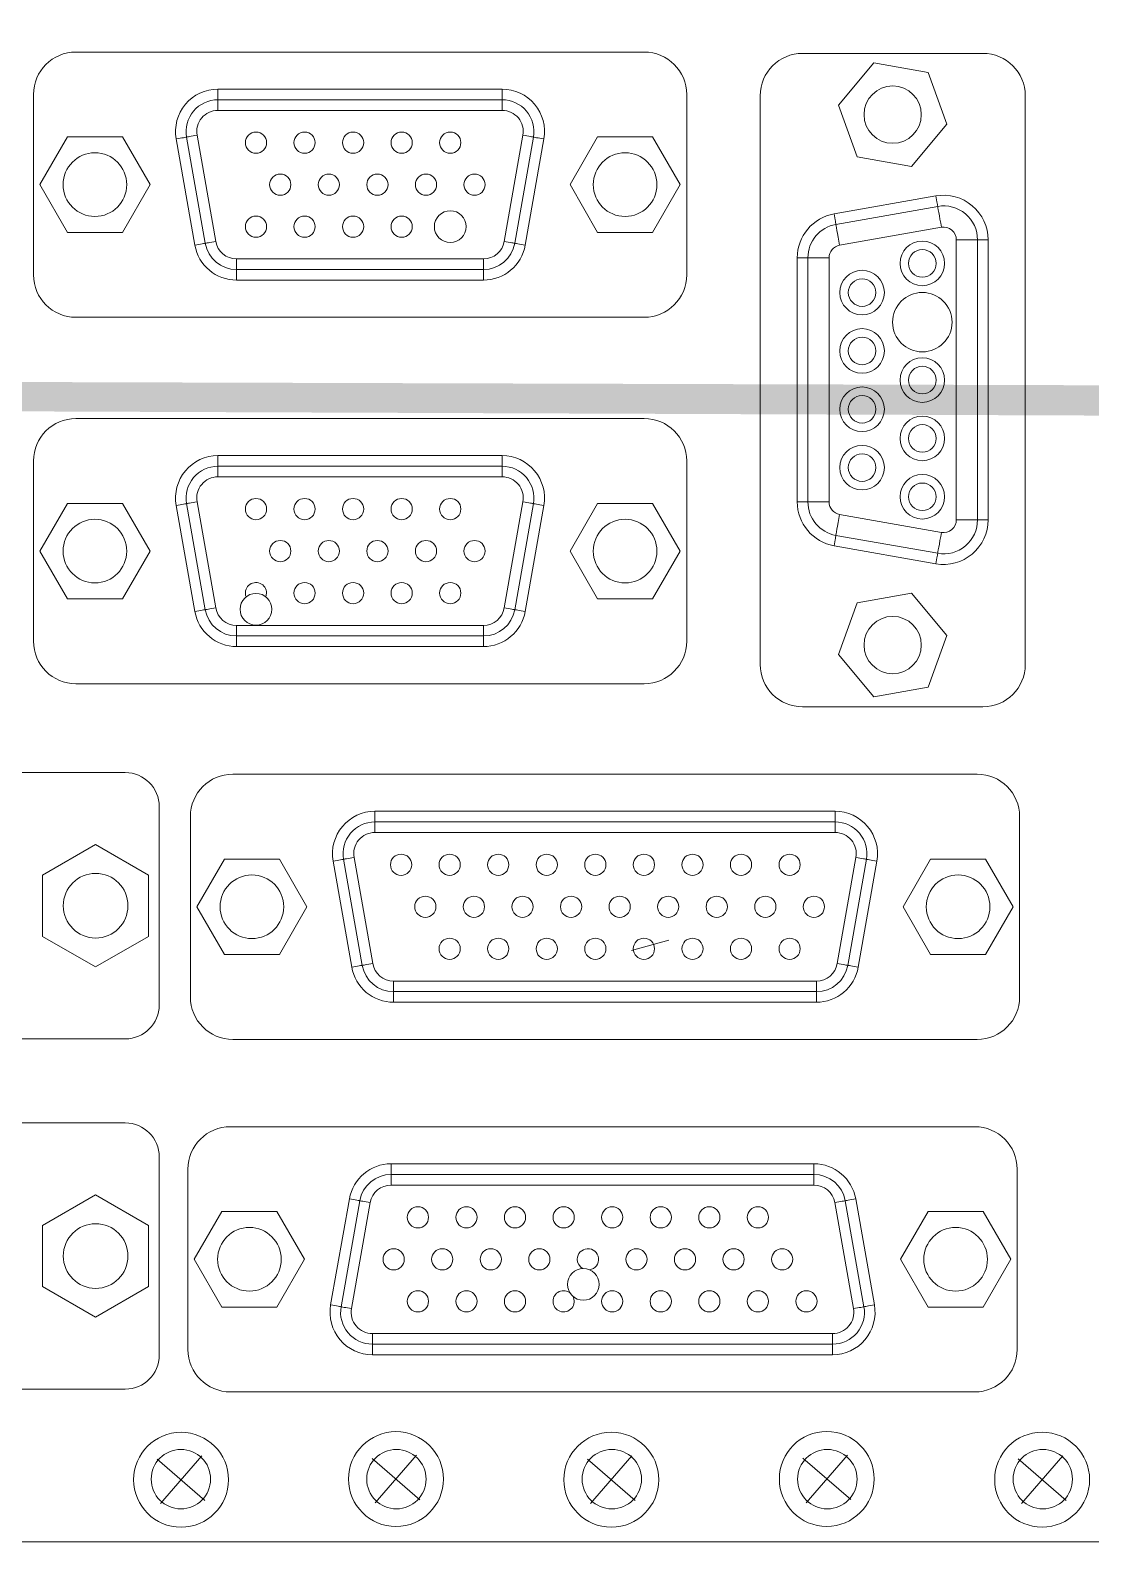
# Model space of a CAD drawing. Extents: x -194 to 239, y -574 to -265.
# Drawn here: x -120.65 to -104.74, y -456.59 to -433.92 of the extents above; entities that cross this region are included whole.
import ezdxf

# ---------------------------------------------------------------- set-up
doc = ezdxf.new("R2010")
doc.units = 0
doc.header["$LTSCALE"] = 0.5
doc.layers.get('0').update_dxf_attribs({"linetype": 'CONTINUOUS'})

msp = doc.modelspace()

# ---------------------------------------------------------------- hatches: boundary and pattern name
at = {"lineweight": 5}
msp.add_hatch(color=256, dxfattribs=at).paths.add_polyline_path([(-129.16358, -426.03865), (-128.79297, -426.03293), (-128.79986, -439.17268), (-81.5084, -439.31571), (-81.48563, -425.30479), (-80.89539, -425.55191), (-80.96045, -439.79189), (-129.1659, -439.60472)])

# ---------------------------------------------------------------- linework, layer by layer
at = {"color": 7, "linetype": 'Continuous', "lineweight": 5}
for p, q in [((-111.43947, -434.24794), (-119.96768, -434.24794)), ((-106.3592, -434.26766), (-109.06404, -434.26766)), ((-107.99438, -434.40984), (-108.5258, -435.04317)), ((-107.18019, -434.5534), (-107.99438, -434.40984)), ((-106.89743, -435.3303), (-107.18019, -434.5534)), ((-117.83664, -434.80481), (-113.57254, -434.80481)), ((-117.83664, -434.96391), (-117.83664, -434.80481)), ((-113.57254, -434.96391), (-113.57254, -434.80481)), ((-120.60411, -434.88436), (-120.60411, -437.5892)), ((-117.83664, -434.96391), (-117.83664, -435.12303)), ((-117.83664, -434.96391), (-113.57254, -434.96391)), ((-113.57254, -435.12303), (-113.57254, -434.96391)), ((-110.80303, -437.5892), (-110.80303, -434.88436)), ((-109.70046, -443.43232), (-109.70046, -434.90409)), ((-108.5258, -435.04317), (-108.24304, -435.82007)), ((-105.72275, -434.90409), (-105.72275, -443.43232)), ((-113.57254, -435.12303), (-117.83664, -435.12303)), ((-118.15003, -435.49651), (-117.86947, -437.08759)), ((-113.53971, -437.08759), (-113.25915, -435.49651)), ((-107.42885, -435.96363), (-106.89743, -435.3303)), ((-120.09567, -435.52081), (-120.50906, -436.23678)), ((-119.26893, -435.52081), (-120.09567, -435.52081)), ((-118.85556, -436.23678), (-119.26893, -435.52081)), ((-118.18287, -437.14285), (-118.46341, -435.55176)), ((-118.02616, -437.11521), (-118.30672, -435.52413)), ((-113.10246, -435.52413), (-113.383, -437.11521)), ((-112.94577, -435.55176), (-113.22632, -437.14285)), ((-112.14025, -435.52081), (-112.55362, -436.23678)), ((-111.31351, -435.52081), (-112.14025, -435.52081)), ((-110.90012, -436.23678), (-111.31351, -435.52081)), ((-108.24304, -435.82007), (-107.42885, -435.96363)), ((-120.50906, -436.23678), (-120.09567, -436.95277)), ((-119.26893, -436.95277), (-118.85556, -436.23678)), ((-112.55362, -436.23678), (-112.14025, -436.95277)), ((-111.31351, -436.95277), (-110.90012, -436.23678)), ((-108.59137, -436.67544), (-107.06394, -436.4061)), ((-108.56376, -436.83212), (-107.03631, -436.56281)), ((-120.09567, -436.95277), (-119.26893, -436.95277)), ((-112.14025, -436.95277), (-111.31351, -436.95277)), ((-106.98106, -436.87619), (-108.50849, -437.14552)), ((-106.75696, -437.06421), (-106.43875, -437.06421)), ((-106.75696, -441.26469), (-106.75696, -437.06421)), ((-106.43875, -437.06421), (-106.27963, -437.06421)), ((-106.43875, -437.06421), (-106.43875, -441.26469)), ((-106.27963, -437.06421), (-106.27963, -441.26469)), ((-117.5561, -437.50965), (-117.5561, -437.35056)), ((-117.5561, -437.35056), (-113.85309, -437.35056)), ((-117.5561, -437.66877), (-117.5561, -437.50965)), ((-113.85309, -437.50965), (-117.5561, -437.50965)), ((-113.85309, -437.35056), (-113.85309, -437.50965)), ((-113.85309, -437.66877), (-113.85309, -437.50965)), ((-109.14358, -437.33354), (-108.98449, -437.33354)), ((-109.14358, -440.99535), (-109.14358, -437.33354)), ((-108.98449, -437.33354), (-108.66627, -437.33354)), ((-108.98449, -440.99535), (-108.98449, -437.33354)), ((-108.66627, -437.33354), (-108.66627, -440.99535)), ((-113.85309, -437.66877), (-117.5561, -437.66877)), ((-119.96768, -438.22565), (-111.43947, -438.22565)), ((-111.43947, -439.74418), (-119.96768, -439.74418)), ((-120.60411, -440.38061), (-120.60411, -443.08546)), ((-117.83664, -440.30106), (-113.57254, -440.30106)), ((-117.83664, -440.46015), (-117.83664, -440.30106)), ((-117.83664, -440.46015), (-117.83664, -440.61927)), ((-117.83664, -440.46015), (-113.57254, -440.46015)), ((-113.57254, -440.46015), (-113.57254, -440.30106)), ((-113.57254, -440.61927), (-113.57254, -440.46015)), ((-110.80303, -443.08546), (-110.80303, -440.38061)), ((-113.57254, -440.61927), (-117.83664, -440.61927)), ((-120.09567, -441.01705), (-120.50906, -441.73303)), ((-119.26893, -441.01705), (-120.09567, -441.01705)), ((-118.85556, -441.73303), (-119.26893, -441.01705)), ((-118.18287, -442.63909), (-118.46341, -441.04801)), ((-118.02616, -442.61145), (-118.30672, -441.02037)), ((-118.15003, -440.99275), (-117.86947, -442.58384)), ((-113.53971, -442.58384), (-113.25915, -440.99275)), ((-113.10246, -441.02037), (-113.383, -442.61145)), ((-112.94577, -441.04801), (-113.22632, -442.63909)), ((-112.14025, -441.01705), (-112.55362, -441.73303)), ((-111.31351, -441.01705), (-112.14025, -441.01705)), ((-110.90012, -441.73303), (-111.31351, -441.01705)), ((-109.14358, -440.99535), (-108.98449, -440.99535)), ((-108.98449, -440.99535), (-108.66627, -440.99535)), ((-108.50849, -441.18337), (-106.98106, -441.45271)), ((-106.75696, -441.26469), (-106.43875, -441.26469)), ((-106.43875, -441.26469), (-106.27963, -441.26469)), ((-107.03631, -441.76609), (-108.56376, -441.49677)), ((-120.50906, -441.73303), (-120.09567, -442.44902)), ((-119.26893, -442.44902), (-118.85556, -441.73303)), ((-112.55362, -441.73303), (-112.14025, -442.44902)), ((-111.31351, -442.44902), (-110.90012, -441.73303)), ((-107.06394, -441.92279), (-108.59137, -441.65346)), ((-120.09567, -442.44902), (-119.26893, -442.44902)), ((-112.14025, -442.44902), (-111.31351, -442.44902)), ((-108.24304, -442.50882), (-108.5258, -443.28572)), ((-107.42885, -442.36526), (-108.24304, -442.50882)), ((-106.89743, -442.99859), (-107.42885, -442.36526)), ((-117.5561, -443.0059), (-117.5561, -442.8468)), ((-117.5561, -442.8468), (-113.85309, -442.8468)), ((-113.85309, -442.8468), (-113.85309, -443.0059)), ((-117.5561, -443.16501), (-117.5561, -443.0059)), ((-113.85309, -443.0059), (-117.5561, -443.0059)), ((-113.85309, -443.16501), (-117.5561, -443.16501)), ((-113.85309, -443.16501), (-113.85309, -443.0059)), ((-107.18019, -443.77549), (-106.89743, -442.99859)), ((-108.5258, -443.28572), (-107.99438, -443.91905)), ((-119.96768, -443.72189), (-111.43947, -443.72189)), ((-107.99438, -443.91905), (-107.18019, -443.77549)), ((-109.06404, -444.06874), (-106.3592, -444.06874)), ((-135.08518, -445.05542), (-119.2269, -445.05542)), ((-106.44383, -445.07877), (-117.61326, -445.07877)), ((-118.71769, -445.56461), (-118.71769, -448.53905)), ((-115.4812, -445.63564), (-108.5759, -445.63564)), ((-115.4812, -445.63564), (-115.4812, -445.79476)), ((-108.5759, -445.63564), (-108.5759, -445.79476)), ((-118.24969, -445.71519), (-118.24969, -448.42005)), ((-115.4812, -445.79476), (-115.4812, -445.95386)), ((-115.4812, -445.79476), (-108.5759, -445.79476)), ((-108.5759, -445.79476), (-108.5759, -445.95386)), ((-105.8074, -448.42005), (-105.8074, -445.71519)), ((-119.67145, -446.13323), (-120.46699, -446.59254)), ((-118.87591, -446.59254), (-119.67145, -446.13323)), ((-108.5759, -445.95386), (-115.4812, -445.95386)), ((-117.74023, -446.35164), (-118.15362, -447.06763)), ((-116.91349, -446.35164), (-117.74023, -446.35164)), ((-116.50011, -447.06763), (-116.91349, -446.35164)), ((-115.67072, -447.94606), (-115.95128, -446.35498)), ((-115.79459, -446.32734), (-115.51403, -447.91843)), ((-108.54306, -447.91843), (-108.2625, -446.32734)), ((-108.10581, -446.35498), (-108.38637, -447.94606)), ((-107.1436, -446.35164), (-107.55698, -447.06763)), ((-106.31686, -446.35164), (-107.1436, -446.35164)), ((-105.90347, -447.06763), (-106.31686, -446.35164)), ((-120.46699, -446.59254), (-120.46699, -447.51114)), ((-118.87591, -447.51114), (-118.87591, -446.59254)), ((-115.82742, -447.97368), (-116.10797, -446.38259)), ((-107.94912, -446.38259), (-108.22967, -447.97368)), ((-118.15362, -447.06763), (-117.74023, -447.78361)), ((-116.91349, -447.78361), (-116.50011, -447.06763)), ((-107.55698, -447.06763), (-107.1436, -447.78361)), ((-106.31686, -447.78361), (-105.90347, -447.06763)), ((-120.46699, -447.51114), (-119.67145, -447.97045)), ((-119.67145, -447.97045), (-118.87591, -447.51114)), ((-117.74023, -447.78361), (-116.91349, -447.78361)), ((-107.1436, -447.78361), (-106.31686, -447.78361)), ((-115.20065, -448.18139), (-115.20065, -448.34048)), ((-115.20065, -448.18139), (-108.85644, -448.18139)), ((-108.85644, -448.18139), (-108.85644, -448.34048)), ((-115.20065, -448.34048), (-115.20065, -448.4996)), ((-108.85644, -448.34048), (-115.20065, -448.34048)), ((-108.85644, -448.34048), (-108.85644, -448.4996)), ((-108.85644, -448.4996), (-115.20065, -448.4996)), ((-119.2269, -449.04826), (-135.08518, -449.04826)), ((-117.61326, -449.05648), (-106.44383, -449.05648)), ((-135.08518, -450.30917), (-119.2269, -450.30917)), ((-106.48076, -450.36563), (-117.65017, -450.36563)), ((-118.71769, -450.81838), (-118.71769, -453.79282)), ((-118.2866, -451.00206), (-118.2866, -453.7069)), ((-115.23756, -450.92251), (-108.89335, -450.92251)), ((-115.23756, -451.08161), (-115.23756, -450.92251)), ((-115.23756, -451.24072), (-115.23756, -451.08161)), ((-115.23756, -451.08161), (-108.89335, -451.08161)), ((-108.89335, -451.08161), (-108.89335, -450.92251)), ((-108.89335, -451.24072), (-108.89335, -451.08161)), ((-105.84431, -453.7069), (-105.84431, -451.00206)), ((-108.89335, -451.24072), (-115.23756, -451.24072)), ((-119.67145, -451.387), (-120.46699, -451.84629)), ((-118.87591, -451.84629), (-119.67145, -451.387)), ((-116.14488, -453.03952), (-115.86433, -451.44843)), ((-115.98819, -453.06713), (-115.70765, -451.47605)), ((-115.55094, -451.50368), (-115.8315, -453.09477)), ((-108.29943, -453.09477), (-108.57997, -451.50368)), ((-108.42329, -451.47605), (-108.14272, -453.06713)), ((-108.2666, -451.44843), (-107.98603, -453.03952)), ((-117.77716, -451.6385), (-118.19053, -452.35448)), ((-116.9504, -451.6385), (-117.77716, -451.6385)), ((-116.53702, -452.35448), (-116.9504, -451.6385)), ((-107.18052, -451.6385), (-107.59391, -452.35448)), ((-106.35377, -451.6385), (-107.18052, -451.6385)), ((-105.9404, -452.35448), (-106.35377, -451.6385)), ((-120.46699, -451.84629), (-120.46699, -452.76491)), ((-118.87591, -452.76491), (-118.87591, -451.84629)), ((-118.19053, -452.35448), (-117.77716, -453.07047)), ((-116.9504, -453.07047), (-116.53702, -452.35448)), ((-107.59391, -452.35448), (-107.18052, -453.07047)), ((-106.35377, -453.07047), (-105.9404, -452.35448)), ((-120.46699, -452.76491), (-119.67145, -453.22422)), ((-119.67145, -453.22422), (-118.87591, -452.76491)), ((-117.77716, -453.07047), (-116.9504, -453.07047)), ((-107.18052, -453.07047), (-106.35377, -453.07047)), ((-115.51812, -453.62735), (-115.51812, -453.46825)), ((-115.51812, -453.46825), (-108.61281, -453.46825)), ((-115.51812, -453.78647), (-115.51812, -453.62735)), ((-108.61281, -453.62735), (-115.51812, -453.62735)), ((-108.61281, -453.62735), (-108.61281, -453.46825)), ((-108.61281, -453.78647), (-108.61281, -453.62735)), ((-108.61281, -453.78647), (-115.51812, -453.78647)), ((-119.2269, -454.30203), (-135.08518, -454.30203)), ((-117.65017, -454.34334), (-106.48076, -454.34334)), ((-135.95433, -456.5906), (-96.62588, -456.5906))]:
    msp.add_line(p, q, dxfattribs=at)
at = {"lineweight": 5}
msp.add_line((-111.07248, -447.56862), (-111.63091, -447.72428), dxfattribs=at)
at = {"linetype": 'Continuous', "lineweight": 5}
for p, q in [((-118.74797, -455.35034), (-118.03059, -455.97178)), ((-118.07856, -455.30237), (-118.7, -456.01975)), ((-115.52386, -455.34018), (-114.80648, -455.96161)), ((-114.85445, -455.2922), (-115.47588, -456.00958)), ((-112.29278, -455.35001), (-111.5754, -455.97144)), ((-111.62337, -455.30204), (-112.24481, -456.01942)), ((-109.05942, -455.33824), (-108.34204, -455.95968)), ((-108.39002, -455.29027), (-109.01145, -456.00765)), ((-105.82792, -455.34914), (-105.11053, -455.97058)), ((-105.15851, -455.30117), (-105.77994, -456.01855)), ((-145.32364, -456.59125), (-96.62433, -456.59125))]:
    msp.add_line(p, q, dxfattribs=at)
at = {"color": 7, "linetype": 'Continuous', "lineweight": 5, "flags": 128}
for points in [[(-118.30672, -435.52413), (-118.30371, -435.52359), (-118.29479, -435.52202), (-118.28032, -435.51948), (-118.26082, -435.51605), (-118.23708, -435.51185), (-118.20999, -435.50707), (-118.18059, -435.5019), (-118.15003, -435.49651)], [(-113.25915, -435.49651), (-113.22859, -435.5019), (-113.19919, -435.50707), (-113.17211, -435.51185), (-113.14836, -435.51605), (-113.12886, -435.51948), (-113.11439, -435.52202), (-113.10548, -435.52359), (-113.10246, -435.52413)], [(-118.46341, -435.55176), (-118.43284, -435.54637), (-118.40346, -435.54118), (-118.37635, -435.53642), (-118.3526, -435.53223), (-118.33313, -435.52879), (-118.31865, -435.52623), (-118.30974, -435.52466), (-118.30672, -435.52413)], [(-113.10246, -435.52413), (-113.09944, -435.52466), (-113.09053, -435.52623), (-113.07606, -435.52879), (-113.05656, -435.53223), (-113.03283, -435.53642), (-113.00573, -435.54118), (-112.97635, -435.54637), (-112.94577, -435.55176)], [(-107.03631, -436.56281), (-107.03684, -436.55979), (-107.03841, -436.55088), (-107.04095, -436.53639), (-107.04441, -436.51691), (-107.04858, -436.49316), (-107.05336, -436.46608), (-107.05854, -436.43668), (-107.06394, -436.4061)], [(-106.98106, -436.87619), (-106.99183, -436.81505), (-107.00219, -436.75626), (-107.01174, -436.70209), (-107.02013, -436.65459), (-107.02699, -436.61561), (-107.0321, -436.58665), (-107.03525, -436.56882), (-107.03631, -436.56281)], [(-108.56376, -436.83212), (-108.56427, -436.82913), (-108.56584, -436.82021), (-108.5684, -436.80572), (-108.57184, -436.78624), (-108.57603, -436.7625), (-108.58081, -436.73541), (-108.58599, -436.70601), (-108.59137, -436.67544)], [(-108.50849, -437.14552), (-108.51928, -437.08437), (-108.52963, -437.02559), (-108.53919, -436.9714), (-108.54756, -436.92393), (-108.55444, -436.88495), (-108.55955, -436.85599), (-108.56269, -436.83816), (-108.56376, -436.83212)], [(-118.18287, -437.14285), (-118.15229, -437.13746), (-118.12289, -437.13228), (-118.09581, -437.1275), (-118.07206, -437.12331), (-118.05258, -437.11988), (-118.03809, -437.11732), (-118.02918, -437.11574), (-118.02616, -437.11521)], [(-118.02616, -437.11521), (-118.02316, -437.11468), (-118.01425, -437.1131), (-117.99976, -437.11056), (-117.98028, -437.10713), (-117.95653, -437.10294), (-117.92945, -437.09816), (-117.90005, -437.09298), (-117.86947, -437.08759)], [(-113.53971, -437.08759), (-113.50914, -437.09298), (-113.47974, -437.09816), (-113.45265, -437.10294), (-113.4289, -437.10713), (-113.40943, -437.11056), (-113.39493, -437.1131), (-113.38602, -437.11468), (-113.383, -437.11521)], [(-113.383, -437.11521), (-113.38001, -437.11574), (-113.37109, -437.11732), (-113.3566, -437.11988), (-113.33712, -437.12331), (-113.31338, -437.1275), (-113.28629, -437.13228), (-113.25689, -437.13746), (-113.22632, -437.14285)], [(-118.46341, -441.04801), (-118.43284, -441.04262), (-118.40346, -441.03744), (-118.37635, -441.03266), (-118.3526, -441.02847), (-118.33313, -441.02504), (-118.31865, -441.02248), (-118.30974, -441.0209), (-118.30672, -441.02037)], [(-118.30672, -441.02037), (-118.30371, -441.01984), (-118.29479, -441.01827), (-118.28032, -441.01572), (-118.26082, -441.01229), (-118.23708, -441.0081), (-118.20999, -441.00332), (-118.18059, -440.99814), (-118.15003, -440.99275)], [(-113.25915, -440.99275), (-113.22859, -440.99814), (-113.19919, -441.00332), (-113.17211, -441.0081), (-113.14836, -441.01229), (-113.12886, -441.01572), (-113.11439, -441.01827), (-113.10548, -441.01984), (-113.10246, -441.02037)], [(-113.10246, -441.02037), (-113.09944, -441.0209), (-113.09053, -441.02248), (-113.07606, -441.02504), (-113.05656, -441.02847), (-113.03283, -441.03266), (-113.00573, -441.03744), (-112.97635, -441.04262), (-112.94577, -441.04801)], [(-108.56376, -441.49677), (-108.56269, -441.49074), (-108.55955, -441.47291), (-108.55444, -441.44395), (-108.54756, -441.40497), (-108.53919, -441.35749), (-108.52963, -441.3033), (-108.51928, -441.24453), (-108.50849, -441.18337)], [(-108.59137, -441.65346), (-108.58599, -441.62288), (-108.58081, -441.59348), (-108.57603, -441.5664), (-108.57184, -441.54265), (-108.5684, -441.52317), (-108.56584, -441.50868), (-108.56427, -441.49977), (-108.56376, -441.49677)], [(-107.03631, -441.76609), (-107.03525, -441.76007), (-107.0321, -441.74224), (-107.02699, -441.71328), (-107.02013, -441.6743), (-107.01174, -441.62681), (-107.00219, -441.57264), (-106.99183, -441.51384), (-106.98106, -441.45271)], [(-107.06394, -441.92279), (-107.05854, -441.89222), (-107.05336, -441.86282), (-107.04858, -441.83573), (-107.04441, -441.81199), (-107.04095, -441.79251), (-107.03841, -441.77802), (-107.03684, -441.7691), (-107.03631, -441.76609)], [(-117.11651, -442.41909), (-117.11592, -442.41751), (-117.10634, -442.3631)], [(-118.18287, -442.63909), (-118.15229, -442.6337), (-118.12289, -442.62853), (-118.09581, -442.62375), (-118.07206, -442.61955), (-118.05258, -442.61612), (-118.03809, -442.61356), (-118.02918, -442.61199), (-118.02616, -442.61145)], [(-118.02616, -442.61145), (-118.02316, -442.61092), (-118.01425, -442.60937), (-117.99976, -442.60681), (-117.98028, -442.60337), (-117.95653, -442.59918), (-117.92945, -442.5944), (-117.90005, -442.58923), (-117.86947, -442.58384)], [(-113.53971, -442.58384), (-113.50914, -442.58923), (-113.47974, -442.5944), (-113.45265, -442.59918), (-113.4289, -442.60337), (-113.40943, -442.60681), (-113.39493, -442.60937), (-113.38602, -442.61092), (-113.383, -442.61145)], [(-113.383, -442.61145), (-113.38001, -442.61199), (-113.37109, -442.61356), (-113.3566, -442.61612), (-113.33712, -442.61955), (-113.31338, -442.62375), (-113.28629, -442.62853), (-113.25689, -442.6337), (-113.22632, -442.63909)], [(-115.95128, -446.35498), (-115.95429, -446.35551), (-115.96321, -446.35706), (-115.97768, -446.35962), (-115.99716, -446.36306), (-116.02091, -446.36725), (-116.04801, -446.37203), (-116.07739, -446.37721), (-116.10797, -446.38259)], [(-115.79459, -446.32734), (-115.82515, -446.33273), (-115.85455, -446.33791), (-115.88163, -446.34269), (-115.90538, -446.34688), (-115.92488, -446.35031), (-115.93935, -446.35287), (-115.94826, -446.35445), (-115.95128, -446.35498)], [(-108.10581, -446.35498), (-108.10883, -446.35445), (-108.11774, -446.35287), (-108.13223, -446.35031), (-108.15171, -446.34688), (-108.17546, -446.34269), (-108.20254, -446.33791), (-108.23194, -446.33273), (-108.2625, -446.32734)], [(-107.94912, -446.38259), (-107.9797, -446.37721), (-108.0091, -446.37203), (-108.03618, -446.36725), (-108.05993, -446.36306), (-108.07941, -446.35962), (-108.09388, -446.35706), (-108.10281, -446.35551), (-108.10581, -446.35498)], [(-115.67072, -447.94606), (-115.67373, -447.94659), (-115.68265, -447.94817), (-115.69714, -447.95071), (-115.71662, -447.95414), (-115.74036, -447.95833), (-115.76745, -447.96311), (-115.79685, -447.96829), (-115.82742, -447.97368)], [(-115.51403, -447.91843), (-115.5446, -447.92381), (-115.574, -447.92899), (-115.60109, -447.93377), (-115.62483, -447.93796), (-115.64431, -447.94139), (-115.6588, -447.94396), (-115.66772, -447.94553), (-115.67072, -447.94606)], [(-108.38637, -447.94606), (-108.38937, -447.94553), (-108.39829, -447.94396), (-108.41278, -447.94139), (-108.43226, -447.93796), (-108.456, -447.93377), (-108.48309, -447.92899), (-108.51249, -447.92381), (-108.54306, -447.91843)], [(-108.22967, -447.97368), (-108.26024, -447.96829), (-108.28964, -447.96311), (-108.31673, -447.95833), (-108.34047, -447.95414), (-108.35995, -447.95071), (-108.37444, -447.94817), (-108.38336, -447.94659), (-108.38637, -447.94606)], [(-115.86433, -451.44843), (-115.83376, -451.45382), (-115.80436, -451.459), (-115.77727, -451.46378), (-115.75353, -451.46797), (-115.73405, -451.4714), (-115.71956, -451.47394), (-115.71064, -451.47552), (-115.70765, -451.47605)], [(-115.70765, -451.47605), (-115.70463, -451.47658), (-115.69571, -451.47815), (-115.68122, -451.48072), (-115.66174, -451.48415), (-115.638, -451.48834), (-115.61091, -451.4931), (-115.58151, -451.4983), (-115.55094, -451.50368)], [(-108.57997, -451.50368), (-108.5494, -451.4983), (-108.52002, -451.4931), (-108.49291, -451.48834), (-108.46917, -451.48415), (-108.44969, -451.48072), (-108.43522, -451.47815), (-108.4263, -451.47658), (-108.42329, -451.47605)], [(-108.42329, -451.47605), (-108.42027, -451.47552), (-108.41135, -451.47394), (-108.39688, -451.4714), (-108.37738, -451.46797), (-108.35364, -451.46378), (-108.32655, -451.459), (-108.29715, -451.45382), (-108.2666, -451.44843)], [(-116.14488, -453.03952), (-116.11432, -453.0449), (-116.08492, -453.05008), (-116.05784, -453.05486), (-116.03409, -453.05905), (-116.01459, -453.06249), (-116.00012, -453.06503), (-115.99121, -453.0666), (-115.98819, -453.06713)], [(-115.98819, -453.06713), (-115.98517, -453.06766), (-115.97626, -453.06924), (-115.96179, -453.0718), (-115.94229, -453.07523), (-115.91856, -453.07942), (-115.89146, -453.0842), (-115.86208, -453.08938), (-115.8315, -453.09477)], [(-108.29943, -453.09477), (-108.26885, -453.08938), (-108.23945, -453.0842), (-108.21237, -453.07942), (-108.18862, -453.07523), (-108.16914, -453.0718), (-108.15465, -453.06924), (-108.14574, -453.06766), (-108.14272, -453.06713)], [(-108.14272, -453.06713), (-108.13973, -453.0666), (-108.13081, -453.06503), (-108.11632, -453.06249), (-108.09684, -453.05905), (-108.07309, -453.05486), (-108.04601, -453.05008), (-108.01661, -453.0449), (-107.98603, -453.03952)]]:
    msp.add_lwpolyline(points, dxfattribs=at)
at = {"color": 7, "linetype": 'Continuous', "lineweight": 5}
for centre, radius in [((-107.71161, -435.18673), 0.42959), ((-117.26545, -435.60672), 0.15911), ((-116.53673, -435.60672), 0.15911), ((-115.80801, -435.60672), 0.15911), ((-115.07929, -435.60672), 0.15911), ((-114.35058, -435.60672), 0.15911), ((-119.6823, -436.23679), 0.47733), ((-119.6823, -436.23679), 0.47733), ((-111.72688, -436.23679), 0.47733), ((-111.72688, -436.23679), 0.47733), ((-116.90109, -436.23679), 0.15911), ((-116.17237, -436.23679), 0.15911), ((-115.44365, -436.23679), 0.15911), ((-114.71494, -436.23679), 0.15911), ((-113.98622, -436.23679), 0.15911), ((-114.35058, -436.86686), 0.23866), ((-117.26545, -436.86686), 0.15911), ((-116.53673, -436.86686), 0.15911), ((-115.80801, -436.86686), 0.15911), ((-115.07929, -436.86686), 0.15911), ((-107.26706, -437.41801), 0.33413), ((-107.26706, -437.41801), 0.20684), ((-108.1708, -437.85556), 0.33413), ((-108.1708, -437.85556), 0.20684), ((-107.26706, -438.2996), 0.4455), ((-108.1708, -438.73065), 0.33413), ((-108.1708, -438.73065), 0.20684), ((-107.26706, -439.1682), 0.33413), ((-107.26706, -439.1682), 0.20684), ((-108.1708, -439.60575), 0.33413), ((-108.1708, -439.60575), 0.20684), ((-107.26706, -440.0433), 0.33413), ((-107.26706, -440.0433), 0.20684), ((-108.1708, -440.48085), 0.33413), ((-108.1708, -440.48085), 0.20684), ((-107.26706, -440.9184), 0.33413), ((-107.26706, -440.9184), 0.20684), ((-117.26545, -441.10296), 0.15911), ((-116.53673, -441.10296), 0.15911), ((-115.80801, -441.10296), 0.15911), ((-115.07929, -441.10296), 0.15911), ((-114.35058, -441.10296), 0.15911), ((-119.6823, -441.73303), 0.47733), ((-119.6823, -441.73303), 0.47733), ((-111.72688, -441.73303), 0.47733), ((-111.72688, -441.73303), 0.47733), ((-116.90109, -441.73303), 0.15911), ((-116.17237, -441.73303), 0.15911), ((-115.44365, -441.73303), 0.15911), ((-114.71494, -441.73303), 0.15911), ((-113.98622, -441.73303), 0.15911), ((-116.53673, -442.3631), 0.15911), ((-115.80801, -442.3631), 0.15911), ((-115.07929, -442.3631), 0.15911), ((-114.35058, -442.3631), 0.15911), ((-117.26545, -442.60558), 0.23866), ((-107.71161, -443.14216), 0.42959), ((-115.0882, -446.43755), 0.15911), ((-114.35949, -446.43755), 0.15911), ((-113.63077, -446.43755), 0.15911), ((-112.90205, -446.43755), 0.15911), ((-112.17334, -446.43755), 0.15911), ((-111.44462, -446.43755), 0.15911), ((-110.7159, -446.43755), 0.15911), ((-109.98718, -446.43755), 0.15911), ((-109.25847, -446.43755), 0.15911), ((-119.67145, -447.05184), 0.48496), ((-117.32686, -447.06762), 0.47733), ((-106.73023, -447.06762), 0.47733), ((-114.72385, -447.06762), 0.15911), ((-113.99513, -447.06762), 0.15911), ((-113.26641, -447.06762), 0.15911), ((-112.53769, -447.06762), 0.15911), ((-111.80898, -447.06762), 0.15911), ((-111.08026, -447.06762), 0.15911), ((-110.35154, -447.06762), 0.15911), ((-109.62283, -447.06762), 0.15911), ((-108.89411, -447.06762), 0.15911), ((-114.35949, -447.69769), 0.15911), ((-113.63077, -447.69769), 0.15911), ((-112.90205, -447.69769), 0.15911), ((-112.17334, -447.69769), 0.15911), ((-111.44462, -447.69769), 0.15911), ((-110.7159, -447.69769), 0.15911), ((-109.98718, -447.69769), 0.15911), ((-109.25847, -447.69769), 0.15911), ((-114.83554, -451.72441), 0.15911), ((-114.10682, -451.72441), 0.15911), ((-113.37811, -451.72441), 0.15911), ((-112.64939, -451.72441), 0.15911), ((-111.92067, -451.72441), 0.15911), ((-111.19195, -451.72441), 0.15911), ((-110.46324, -451.72441), 0.15911), ((-109.73452, -451.72441), 0.15911), ((-119.67145, -452.30561), 0.48496), ((-117.36377, -452.35448), 0.47733), ((-106.76714, -452.35448), 0.47733), ((-115.1999, -452.35448), 0.15911), ((-114.47118, -452.35448), 0.15911), ((-113.74246, -452.35448), 0.15911), ((-113.01375, -452.35448), 0.15911), ((-111.55631, -452.35448), 0.15911), ((-110.8276, -452.35448), 0.15911), ((-110.09888, -452.35448), 0.15911), ((-109.37016, -452.35448), 0.15911), ((-112.35376, -452.73062), 0.23866), ((-114.83554, -452.98455), 0.15911), ((-114.10682, -452.98455), 0.15911), ((-113.37811, -452.98455), 0.15911), ((-111.92067, -452.98455), 0.15911), ((-111.19195, -452.98455), 0.15911), ((-110.46324, -452.98455), 0.15911), ((-109.73452, -452.98455), 0.15911), ((-109.0058, -452.98455), 0.15911), ((-118.39193, -455.65185), 0.4455), ((-115.15885, -455.65185), 0.4455), ((-111.92576, -455.65185), 0.4455), ((-108.69268, -455.65185), 0.4455), ((-105.45959, -455.65185), 0.4455)]:
    msp.add_circle(centre, radius, dxfattribs=at)
at = {"linetype": 'Continuous', "lineweight": 5}
for centre in [(-118.38928, -455.66106), (-115.16517, -455.65089), (-111.93409, -455.66073), (-108.70073, -455.64896), (-105.46923, -455.65986)]:
    msp.add_circle(centre, 0.71184, dxfattribs=at)
at = {"color": 7, "linetype": 'Continuous', "lineweight": 5}
for centre, radius, start, end in [((-119.96768, -434.88436), 0.63643, 90, 180), ((-111.43946, -434.88436), 0.63643, 0, 90), ((-109.06404, -434.90409), 0.63643, 90, 180), ((-106.35919, -434.90409), 0.63643, 0, 90), ((-117.83665, -435.44124), 0.63643, 90, 190), ((-113.57254, -435.44124), 0.63643, 350, 90), ((-117.83665, -435.44124), 0.47733, 90, 190), ((-113.57254, -435.44124), 0.47733, 350, 90), ((-117.83665, -435.44124), 0.31822, 90, 190), ((-113.57254, -435.44124), 0.31822, 350, 90), ((-106.94789, -437.06421), 0.66826, 0, 100), ((-106.94789, -437.06421), 0.50915, 0, 100), ((-108.47533, -437.33354), 0.66826, 100, 180), ((-108.47533, -437.33354), 0.50915, 100, 180), ((-106.94789, -437.06421), 0.19093, 0, 100), ((-117.55609, -437.03233), 0.63643, 190, 270), ((-117.55609, -437.03233), 0.47733, 190, 270), ((-117.55609, -437.03233), 0.31822, 190, 270), ((-113.85309, -437.03233), 0.31822, 270, 350), ((-113.85309, -437.03233), 0.47733, 270, 350), ((-113.85309, -437.03233), 0.63643, 270, 350), ((-108.47533, -437.33354), 0.19093, 100, 180), ((-119.96768, -437.58921), 0.63643, 180, 270), ((-111.43946, -437.58921), 0.63643, 270, 0), ((-119.96768, -440.38061), 0.63643, 90, 180), ((-111.43946, -440.38061), 0.63643, 0, 90), ((-117.83665, -440.93749), 0.63643, 90, 190), ((-117.83665, -440.93749), 0.47733, 90, 190), ((-113.57254, -440.93749), 0.63643, 350, 90), ((-113.57254, -440.93749), 0.47733, 350, 90), ((-117.83665, -440.93749), 0.31822, 90, 190), ((-113.57254, -440.93749), 0.31822, 350, 90), ((-108.47533, -440.99535), 0.66826, 180, 260), ((-108.47533, -440.99535), 0.50915, 180, 260), ((-108.47533, -440.99535), 0.19093, 180, 260), ((-106.94789, -441.26468), 0.66826, 260, 0), ((-106.94789, -441.26468), 0.50915, 260, 0), ((-106.94789, -441.26468), 0.19093, 260, 0), ((-117.26545, -442.3631), 0.15911, 0, 200.600257), ((-117.55609, -442.52858), 0.63643, 190, 270), ((-117.55609, -442.52858), 0.47733, 190, 270), ((-117.55609, -442.52858), 0.31822, 190, 270), ((-113.85309, -442.52858), 0.31822, 270, 350), ((-113.85309, -442.52858), 0.47733, 270, 350), ((-113.85309, -442.52858), 0.63643, 270, 350), ((-119.96768, -443.08546), 0.63643, 180, 270), ((-111.43946, -443.08546), 0.63643, 270, 0), ((-109.06404, -443.43231), 0.63643, 180, 270), ((-106.35919, -443.43231), 0.63643, 270, 0), ((-119.2269, -445.56462), 0.50921, 0, 90), ((-117.61326, -445.7152), 0.63643, 90, 180), ((-106.44384, -445.7152), 0.63643, 0, 90), ((-115.4812, -446.27208), 0.63643, 90, 190), ((-108.57589, -446.27208), 0.63643, 350, 90), ((-115.4812, -446.27208), 0.47733, 90, 190), ((-108.57589, -446.27208), 0.47733, 350, 90), ((-115.4812, -446.27208), 0.31822, 90, 190), ((-108.57589, -446.27208), 0.31822, 350, 90), ((-115.20065, -447.86317), 0.47733, 190, 270), ((-115.20065, -447.86317), 0.31822, 190, 270), ((-108.85644, -447.86317), 0.31822, 270, 350), ((-108.85644, -447.86317), 0.47733, 270, 350), ((-115.20065, -447.86317), 0.63643, 190, 270), ((-108.85644, -447.86317), 0.63643, 270, 350), ((-117.61326, -448.42005), 0.63643, 180, 270), ((-106.44384, -448.42005), 0.63643, 270, 0), ((-119.2269, -448.53906), 0.50921, 270, 0), ((-119.2269, -450.81839), 0.50921, 0, 90), ((-117.65017, -451.00206), 0.63643, 90, 180), ((-106.48075, -451.00206), 0.63643, 0, 90), ((-115.23756, -451.55894), 0.63643, 90, 170), ((-115.23756, -451.55894), 0.47733, 90, 170), ((-108.89336, -451.55894), 0.63643, 10, 90), ((-108.89336, -451.55894), 0.47733, 10, 90), ((-115.23756, -451.55894), 0.31822, 90, 170), ((-108.89336, -451.55894), 0.31822, 10, 90), ((-112.28503, -452.35448), 0.15911, 279.33562, 180), ((-112.28503, -452.35448), 0.15911, 180, 239.952331), ((-112.64939, -452.98455), 0.15911, 49.620498, 180), ((-112.64939, -452.98455), 0.15911, 180, 29.501034), ((-115.51812, -453.15003), 0.63643, 170, 270), ((-115.51812, -453.15003), 0.47733, 170, 270), ((-115.51812, -453.15003), 0.31822, 170, 270), ((-108.6128, -453.15003), 0.63643, 270, 10), ((-108.6128, -453.15003), 0.47733, 270, 10), ((-108.6128, -453.15003), 0.31822, 270, 10), ((-119.2269, -453.79282), 0.50921, 270, 0), ((-117.65017, -453.70691), 0.63643, 180, 270), ((-106.48075, -453.70691), 0.63643, 270, 0)]:
    msp.add_arc(centre, radius, start, end, dxfattribs=at)

doc.saveas('drawing.dxf')
